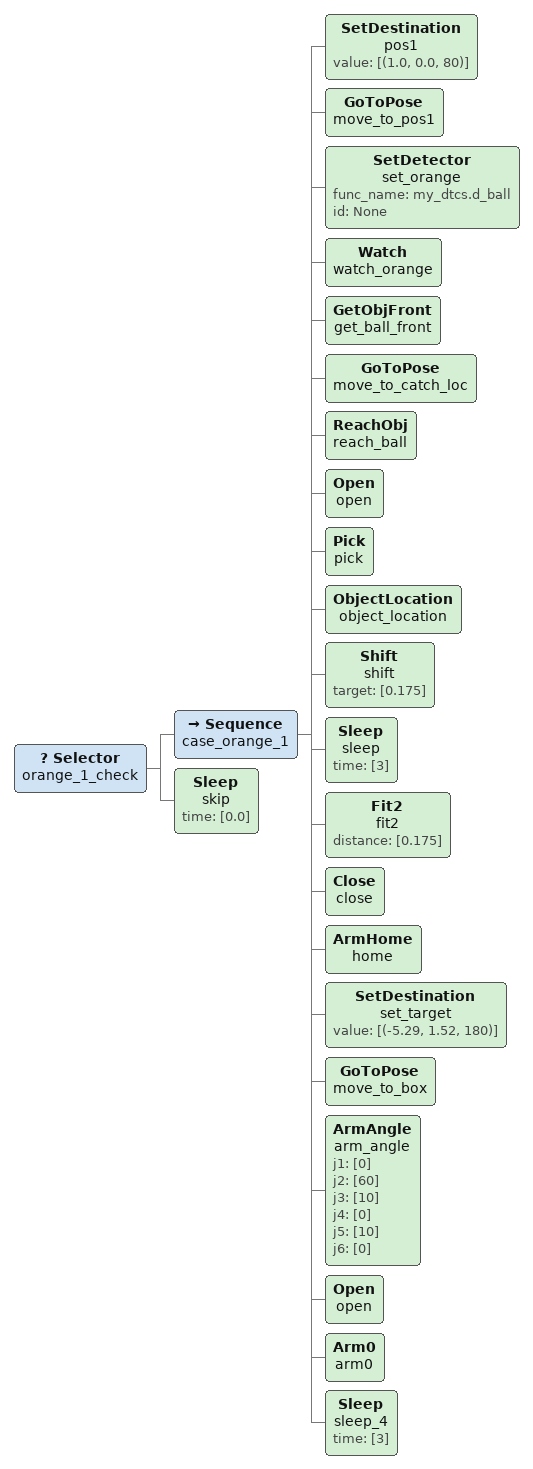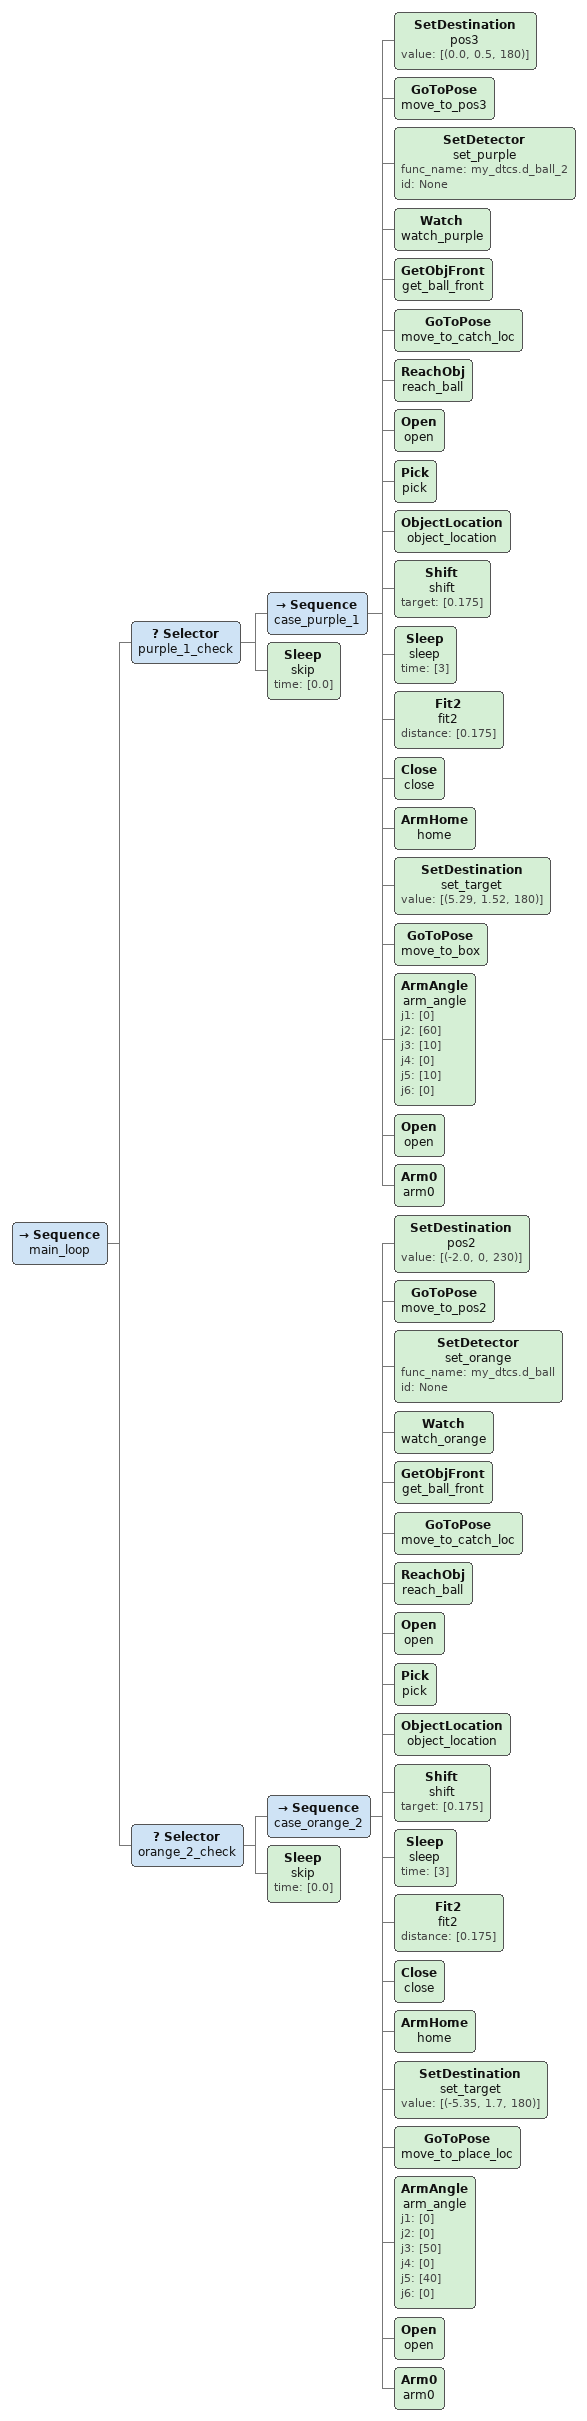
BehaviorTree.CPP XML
<Selector name="orange_1_check">
    <Sequence name="case_orange_1">
        <SetDestination name="pos1" value="[(1.0, 0.0, 80)]"/>
        <GoToPose name="move_to_pos1"/>
        <SetDetector name="set_orange" func_name="my_dtcs.d_ball" id="None"/>
        <Watch name="watch_orange"/>
        <GetObjFront name="get_ball_front"/>
        <GoToPose name="move_to_catch_loc"/>
        <ReachObj name="reach_ball"/>
        <Open name="open"/>
        <Pick name="pick"/>
        <ObjectLocation name="object_location"/>
        <Shift name="shift" target="[0.175]"/>
        <Sleep name="sleep" time="[3]"/>
        <Fit2 name="fit2" distance="[0.175]"/>
        <Close name="close"/>
        <ArmHome name="home"/>
        <SetDestination name="set_target" value="[(-5.29, 1.52, 180)]"/>
        <GoToPose name="move_to_box"/>
        <ArmAngle name="arm_angle" j1="[0]" j2="[60]" j3="[10]" j4="[0]" j5="[10]" j6="[0]"/>
        <Open name="open"/>
        <Arm0 name="arm0"/>
        <Sleep name="sleep_4" time="[3]"/>
    </Sequence>
    <Sleep name="skip" time="[0.0]"/>
</Selector>

<Sequence name="main_loop">

    <Selector name="purple_1_check">
        <Sequence name="case_purple_1">
            <SetDestination name="pos3" value="[(0.0, 0.5, 180)]"/>
            <GoToPose name="move_to_pos3"/>
            <SetDetector name="set_purple" func_name="my_dtcs.d_ball_2" id="None"/>
            <Watch name="watch_purple"/>
            <GetObjFront name="get_ball_front"/>
            <GoToPose name="move_to_catch_loc"/>
            <ReachObj name="reach_ball"/>
            <Open name="open"/><Pick name="pick"/>
            <ObjectLocation name="object_location"/>
            <Shift name="shift" target="[0.175]"/>
            <Sleep name="sleep" time="[3]"/>
            <Fit2 name="fit2" distance="[0.175]"/>
            <Close name="close"/>
            <ArmHome name="home"/>
            <SetDestination name="set_target" value="[(5.29, 1.52, 180)]"/>
            <GoToPose name="move_to_box"/>
            <ArmAngle name="arm_angle" j1="[0]" j2="[60]" j3="[10]" j4="[0]" j5="[10]" j6="[0]"/>
            <Open name="open"/>
            <Arm0 name="arm0"/>
        </Sequence>
        <Sleep name="skip" time="[0.0]"/>
    </Selector>

    <Selector name="orange_2_check">
        <Sequence name="case_orange_2">
            <SetDestination name="pos2" value="[(-2.0, 0, 230)]"/>
            <GoToPose name="move_to_pos2"/>
            <SetDetector name="set_orange" func_name="my_dtcs.d_ball" id="None"/>
            <Watch name="watch_orange"/>
            <GetObjFront name="get_ball_front"/>
            <GoToPose name="move_to_catch_loc"/>
            <ReachObj name="reach_ball"/>
            <Open name="open"/>
            <Pick name="pick"/>
            <ObjectLocation name="object_location"/>
            <Shift name="shift" target="[0.175]"/>
            <Sleep name="sleep" time="[3]"/>
            <Fit2 name="fit2" distance="[0.175]"/>
            <Close name="close"/>
            <ArmHome name="home"/>
            <SetDestination name="set_target" value="[(-5.35, 1.7, 180)]"/>
            <GoToPose name="move_to_place_loc"/>
            <ArmAngle name="arm_angle" j1="[0]" j2="[0]" j3="[50]" j4="[0]" j5="[40]" j6="[0]"/>
            <Open name="open"/>
            <Arm0 name="arm0"/>
        </Sequence>
        <Sleep name="skip" time="[0.0]"/>
    </Selector>

</Sequence>
